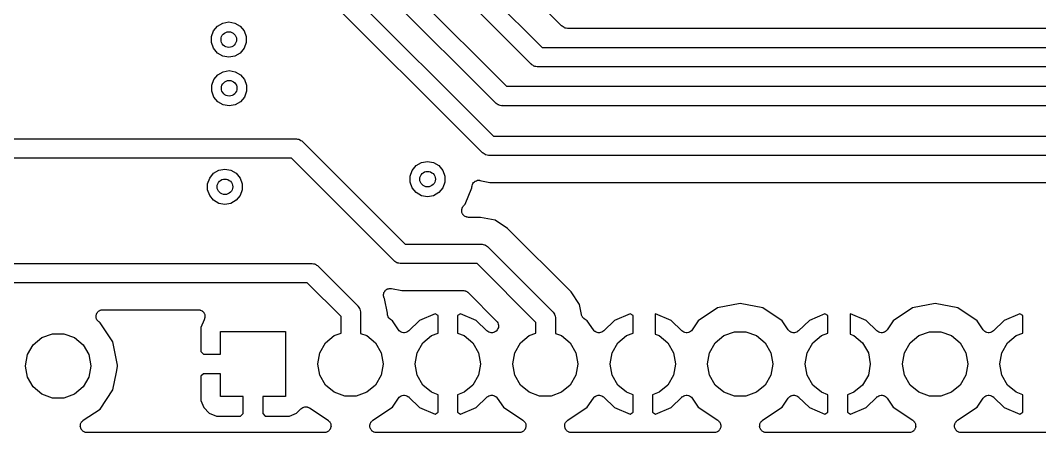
# Model space of a CAD drawing. Extents: x 91.5 to 189.2, y -112.8 to -60.5.
# Drawn here: x 133.14 to 159.7, y -112.83 to -102.08 of the extents above; entities that cross this region are included whole.
import ezdxf

# ---------------------------------------------------------------- set-up
doc = ezdxf.new("R2010")
doc.units = 0
doc.header["$MEASUREMENT"] = 0
doc.layers.add('BLACK', color=7, linetype='CONTINUOUS')

msp = doc.modelspace()

# ---------------------------------------------------------------- linework, layer by layer
at = {"layer": 'Black'}
for p, q in [((142.084, -98.1348), (146.735, -102.786)), ((146.45, -103.22), (141.65, -98.4196)), ((140.764, -98.7548), (145.807, -103.798)), ((147.24, -102.22), (143.7, -98.6796)), ((139.324, -98.9548), (145.265, -104.895)), ((145.522, -104.231), (140.33, -99.0396)), ((144.905, -105.255), (138.89, -99.2396)), ((138.173, -102.351), (138.275, -102.228)), ((138.275, -102.228), (138.413, -102.149)), ((138.413, -102.149), (138.57, -102.121)), ((138.57, -102.121), (138.727, -102.149)), ((138.727, -102.149), (138.865, -102.228)), ((138.865, -102.228), (138.967, -102.351)), ((147.25, -102.226), (147.24, -102.22)), ((147.257, -102.235), (147.25, -102.226)), ((147.285, -102.251), (147.257, -102.235)), ((147.313, -102.27), (147.285, -102.251)), ((147.323, -102.273), (147.313, -102.27)), ((147.333, -102.279), (147.323, -102.273)), ((138.118, -102.5), (138.173, -102.351)), ((138.118, -102.66), (138.118, -102.5)), ((138.967, -102.351), (139.022, -102.5)), ((139.022, -102.5), (139.022, -102.66)), ((147.366, -102.284), (147.333, -102.279)), ((147.398, -102.293), (147.366, -102.284)), ((147.409, -102.292), (147.398, -102.293)), ((147.42, -102.294), (147.409, -102.292)), ((176.485, -102.294), (147.42, -102.294)), ((138.173, -102.809), (138.118, -102.66)), ((139.022, -102.66), (138.967, -102.809)), ((146.735, -102.786), (175.78, -102.786)), ((138.275, -102.932), (138.173, -102.809)), ((138.413, -103.011), (138.275, -102.932)), ((138.57, -103.039), (138.413, -103.011)), ((138.727, -103.011), (138.57, -103.039)), ((138.865, -102.932), (138.727, -103.011)), ((138.967, -102.809), (138.865, -102.932)), ((146.46, -103.226), (146.45, -103.22)), ((146.467, -103.235), (146.46, -103.226)), ((146.495, -103.251), (146.467, -103.235)), ((146.523, -103.27), (146.495, -103.251)), ((146.533, -103.273), (146.523, -103.27)), ((146.543, -103.279), (146.533, -103.273)), ((146.576, -103.284), (146.543, -103.279)), ((146.608, -103.293), (146.576, -103.284)), ((146.619, -103.292), (146.608, -103.293)), ((146.63, -103.294), (146.619, -103.292)), ((175.675, -103.294), (146.63, -103.294)), ((138.183, -103.621), (138.285, -103.498)), ((138.285, -103.498), (138.423, -103.419)), ((138.423, -103.419), (138.58, -103.391)), ((138.58, -103.391), (138.737, -103.419)), ((138.737, -103.419), (138.875, -103.498)), ((138.875, -103.498), (138.977, -103.621)), ((138.128, -103.77), (138.183, -103.621)), ((138.128, -103.93), (138.128, -103.77)), ((138.977, -103.621), (139.032, -103.77)), ((139.032, -103.77), (139.032, -103.93)), ((145.807, -103.798), (174.422, -103.798)), ((138.183, -104.079), (138.128, -103.93)), ((138.285, -104.202), (138.183, -104.079)), ((138.977, -104.079), (138.875, -104.202)), ((139.032, -103.93), (138.977, -104.079)), ((138.423, -104.281), (138.285, -104.202)), ((138.58, -104.309), (138.423, -104.281)), ((138.737, -104.281), (138.58, -104.309)), ((138.875, -104.202), (138.737, -104.281)), ((145.531, -104.238), (145.522, -104.231)), ((145.538, -104.246), (145.531, -104.238)), ((145.567, -104.263), (145.538, -104.246)), ((145.594, -104.282), (145.567, -104.263)), ((145.605, -104.285), (145.594, -104.282)), ((145.615, -104.29), (145.605, -104.285)), ((145.647, -104.296), (145.615, -104.29)), ((145.679, -104.305), (145.647, -104.296)), ((145.691, -104.304), (145.679, -104.305)), ((145.702, -104.306), (145.691, -104.304)), ((174.316, -104.306), (145.702, -104.306)), ((145.265, -104.895), (145.465, -105.096)), ((127.565, -105.166), (140.31, -105.166)), ((140.31, -105.166), (140.321, -105.168)), ((140.321, -105.168), (140.332, -105.167)), ((140.332, -105.167), (140.364, -105.176)), ((140.364, -105.176), (140.397, -105.181)), ((140.397, -105.181), (140.407, -105.187)), ((140.407, -105.187), (140.417, -105.19)), ((140.417, -105.19), (140.445, -105.209)), ((145.465, -105.096), (171.773, -105.096)), ((140.445, -105.209), (140.473, -105.225)), ((140.473, -105.225), (140.48, -105.234)), ((140.48, -105.234), (140.49, -105.24)), ((140.49, -105.24), (143.165, -107.916)), ((145.18, -105.53), (144.905, -105.255)), ((140.205, -105.674), (127.46, -105.674)), ((142.88, -108.35), (140.205, -105.674)), ((145.19, -105.536), (145.18, -105.53)), ((145.197, -105.545), (145.19, -105.536)), ((145.225, -105.561), (145.197, -105.545)), ((145.253, -105.58), (145.225, -105.561)), ((145.263, -105.583), (145.253, -105.58)), ((145.273, -105.589), (145.263, -105.583)), ((145.306, -105.594), (145.273, -105.589)), ((145.338, -105.603), (145.306, -105.594)), ((145.349, -105.602), (145.338, -105.603)), ((145.36, -105.604), (145.349, -105.602)), ((171.773, -105.604), (145.36, -105.604)), ((138.175, -106.068), (138.313, -105.989)), ((138.313, -105.989), (138.47, -105.961)), ((138.47, -105.961), (138.627, -105.989)), ((138.627, -105.989), (138.765, -106.068)), ((143.298, -106.14), (143.353, -105.991)), ((143.353, -105.991), (143.455, -105.868)), ((143.455, -105.868), (143.593, -105.789)), ((143.593, -105.789), (143.75, -105.761)), ((143.75, -105.761), (143.907, -105.789)), ((143.907, -105.789), (144.045, -105.868)), ((144.045, -105.868), (144.147, -105.991)), ((144.147, -105.991), (144.202, -106.14)), ((138.018, -106.34), (138.073, -106.191)), ((138.073, -106.191), (138.175, -106.068)), ((138.765, -106.068), (138.867, -106.191)), ((138.867, -106.191), (138.922, -106.34)), ((143.298, -106.3), (143.298, -106.14)), ((144.202, -106.14), (144.202, -106.3)), ((145.025, -106.261), (145.052, -106.251)), ((145.052, -106.251), (145.054, -106.251)), ((145.054, -106.251), (145.056, -106.251)), ((145.056, -106.251), (145.084, -106.251)), ((145.084, -106.251), (145.113, -106.251)), ((145.113, -106.251), (145.115, -106.252)), ((145.115, -106.252), (145.117, -106.252)), ((145.117, -106.252), (145.377, -106.304)), ((138.018, -106.5), (138.018, -106.34)), ((138.073, -106.649), (138.018, -106.5)), ((138.922, -106.5), (138.867, -106.649)), ((138.922, -106.34), (138.922, -106.5)), ((143.353, -106.449), (143.298, -106.3)), ((143.455, -106.572), (143.353, -106.449)), ((144.147, -106.449), (144.045, -106.572)), ((144.202, -106.3), (144.147, -106.449)), ((144.73, -106.876), (144.907, -106.451)), ((144.907, -106.42), (144.913, -106.392)), ((144.907, -106.422), (144.907, -106.42)), ((144.907, -106.424), (144.907, -106.422)), ((144.907, -106.451), (144.907, -106.424)), ((144.913, -106.392), (144.918, -106.364)), ((144.918, -106.364), (144.919, -106.363)), ((144.919, -106.361), (144.934, -106.336)), ((144.919, -106.363), (144.919, -106.361)), ((144.934, -106.336), (144.948, -106.311)), ((144.948, -106.311), (144.95, -106.31)), ((144.95, -106.31), (144.951, -106.309)), ((144.951, -106.309), (144.973, -106.291)), ((144.973, -106.291), (144.995, -106.272)), ((144.995, -106.272), (144.997, -106.272)), ((144.997, -106.272), (144.998, -106.27)), ((144.998, -106.27), (145.025, -106.261)), ((145.377, -106.304), (171.395, -106.304)), ((138.175, -106.772), (138.073, -106.649)), ((138.313, -106.851), (138.175, -106.772)), ((138.765, -106.772), (138.627, -106.851)), ((138.867, -106.649), (138.765, -106.772)), ((143.593, -106.651), (143.455, -106.572)), ((143.75, -106.679), (143.593, -106.651)), ((143.907, -106.651), (143.75, -106.679)), ((144.045, -106.572), (143.907, -106.651)), ((138.47, -106.879), (138.313, -106.851)), ((138.627, -106.851), (138.47, -106.879)), ((144.64, -107.025), (144.642, -107.018)), ((144.642, -107.048), (144.64, -107.025)), ((144.642, -107.01), (144.649, -106.988)), ((144.642, -107.018), (144.642, -107.01)), ((144.642, -107.071), (144.642, -107.048)), ((144.649, -106.988), (144.655, -106.966)), ((144.655, -106.966), (144.66, -106.96)), ((144.66, -106.96), (144.662, -106.953)), ((144.662, -106.953), (144.677, -106.935)), ((144.677, -106.935), (144.69, -106.916)), ((144.69, -106.916), (144.73, -106.876)), ((144.644, -107.078), (144.642, -107.071)), ((144.645, -107.086), (144.644, -107.078)), ((144.655, -107.107), (144.645, -107.086)), ((144.662, -107.128), (144.655, -107.107)), ((144.667, -107.134), (144.662, -107.128)), ((144.671, -107.141), (144.667, -107.134)), ((144.687, -107.157), (144.671, -107.141)), ((144.702, -107.175), (144.687, -107.157)), ((144.708, -107.179), (144.702, -107.175)), ((144.714, -107.184), (144.708, -107.179)), ((144.734, -107.194), (144.714, -107.184)), ((144.754, -107.205), (144.734, -107.194)), ((144.762, -107.207), (144.754, -107.205)), ((144.769, -107.21), (144.762, -107.207)), ((144.792, -107.212), (144.769, -107.21)), ((144.814, -107.216), (144.792, -107.212)), ((145.133, -107.216), (144.814, -107.216)), ((145.514, -107.292), (145.133, -107.216)), ((145.837, -107.508), (145.514, -107.292)), ((147.492, -109.163), (145.837, -107.508)), ((143.165, -107.916), (145.15, -107.916)), ((145.15, -107.916), (145.161, -107.918)), ((145.161, -107.918), (145.172, -107.917)), ((145.172, -107.917), (145.204, -107.926)), ((145.204, -107.926), (145.237, -107.931)), ((145.237, -107.931), (145.247, -107.937)), ((145.247, -107.937), (145.257, -107.94)), ((145.257, -107.94), (145.285, -107.959)), ((145.285, -107.959), (145.313, -107.975)), ((145.313, -107.975), (145.32, -107.984)), ((145.32, -107.984), (145.33, -107.99)), ((145.33, -107.99), (147.01, -109.67)), ((142.89, -108.356), (142.88, -108.35)), ((142.897, -108.365), (142.89, -108.356)), ((142.925, -108.381), (142.897, -108.365)), ((142.953, -108.4), (142.925, -108.381)), ((118.865, -108.416), (140.72, -108.416)), ((140.72, -108.416), (140.731, -108.418)), ((140.731, -108.418), (140.742, -108.417)), ((140.742, -108.417), (140.774, -108.426)), ((140.774, -108.426), (140.807, -108.431)), ((140.807, -108.431), (140.817, -108.437)), ((140.817, -108.437), (140.827, -108.44)), ((140.827, -108.44), (140.855, -108.459)), ((140.855, -108.459), (140.883, -108.475)), ((140.883, -108.475), (140.89, -108.484)), ((140.89, -108.484), (140.9, -108.49)), ((140.9, -108.49), (141.93, -109.52)), ((142.963, -108.403), (142.953, -108.4)), ((142.973, -108.409), (142.963, -108.403)), ((143.006, -108.414), (142.973, -108.409)), ((143.038, -108.423), (143.006, -108.414)), ((143.049, -108.422), (143.038, -108.423)), ((143.06, -108.424), (143.049, -108.422)), ((145.045, -108.424), (143.06, -108.424)), ((146.576, -109.955), (145.045, -108.424)), ((140.615, -108.924), (118.76, -108.924)), ((141.496, -109.805), (140.615, -108.924)), ((142.609, -109.202), (142.614, -109.18)), ((142.614, -109.18), (142.618, -109.173)), ((142.618, -109.173), (142.62, -109.166)), ((142.62, -109.166), (142.633, -109.147)), ((142.633, -109.147), (142.645, -109.128)), ((142.645, -109.128), (142.651, -109.123)), ((142.651, -109.123), (142.656, -109.116)), ((142.656, -109.116), (142.675, -109.104)), ((142.675, -109.104), (142.693, -109.089)), ((142.693, -109.089), (142.7, -109.087)), ((142.7, -109.087), (142.706, -109.083)), ((142.706, -109.083), (142.729, -109.077)), ((142.729, -109.077), (142.75, -109.07)), ((142.75, -109.07), (142.758, -109.07)), ((142.758, -109.07), (142.766, -109.068)), ((142.766, -109.068), (142.788, -109.071)), ((142.788, -109.071), (142.811, -109.071)), ((142.811, -109.071), (143.077, -109.124)), ((143.077, -109.124), (144.682, -109.124)), ((144.682, -109.124), (144.69, -109.125)), ((144.69, -109.125), (144.697, -109.125)), ((144.697, -109.125), (144.72, -109.131)), ((144.72, -109.131), (144.742, -109.135)), ((144.742, -109.135), (144.749, -109.138)), ((144.749, -109.138), (144.756, -109.14)), ((144.756, -109.14), (144.775, -109.154)), ((144.775, -109.154), (144.795, -109.165)), ((144.795, -109.165), (144.8, -109.171)), ((144.8, -109.171), (144.806, -109.175)), ((144.806, -109.175), (145.551, -109.92)), ((147.708, -109.486), (147.492, -109.163)), ((142.602, -109.239), (142.603, -109.232)), ((142.605, -109.262), (142.602, -109.239)), ((142.603, -109.224), (142.609, -109.202)), ((142.603, -109.232), (142.603, -109.224)), ((142.607, -109.285), (142.605, -109.262)), ((142.61, -109.292), (142.607, -109.285)), ((142.611, -109.3), (142.61, -109.292)), ((142.622, -109.32), (142.611, -109.3)), ((142.627, -109.332), (142.622, -109.32)), ((142.704, -109.717), (142.627, -109.332)), ((135.13, -109.721), (135.133, -109.712)), ((135.133, -109.712), (135.147, -109.696)), ((135.147, -109.696), (135.159, -109.678)), ((135.159, -109.678), (135.166, -109.672)), ((135.166, -109.672), (135.173, -109.665)), ((135.173, -109.665), (135.191, -109.655)), ((135.191, -109.655), (135.208, -109.642)), ((135.208, -109.642), (135.217, -109.639)), ((135.217, -109.639), (135.225, -109.635)), ((135.225, -109.635), (135.246, -109.631)), ((135.246, -109.631), (135.266, -109.625)), ((135.266, -109.625), (135.276, -109.626)), ((135.276, -109.626), (135.285, -109.624)), ((135.285, -109.624), (137.774, -109.624)), ((137.774, -109.624), (137.796, -109.628)), ((137.796, -109.628), (137.819, -109.63)), ((137.819, -109.63), (137.826, -109.633)), ((137.826, -109.633), (137.834, -109.635)), ((137.834, -109.635), (137.854, -109.646)), ((137.854, -109.646), (137.875, -109.656)), ((137.875, -109.656), (137.88, -109.661)), ((137.88, -109.661), (137.887, -109.665)), ((137.887, -109.665), (137.901, -109.683)), ((137.901, -109.683), (137.918, -109.699)), ((137.918, -109.699), (137.921, -109.706)), ((137.921, -109.706), (137.926, -109.712)), ((137.926, -109.712), (137.934, -109.733)), ((141.93, -109.52), (141.936, -109.53)), ((141.936, -109.53), (141.945, -109.537)), ((141.945, -109.537), (141.961, -109.565)), ((141.961, -109.565), (141.98, -109.593)), ((141.98, -109.593), (141.983, -109.603)), ((141.983, -109.603), (141.989, -109.613)), ((141.989, -109.613), (141.994, -109.646)), ((141.994, -109.646), (142.003, -109.678)), ((142.003, -109.678), (142.002, -109.689)), ((142.002, -109.689), (142.004, -109.7)), ((142.004, -109.7), (142.004, -110.242)), ((147.01, -109.67), (147.016, -109.68)), ((147.016, -109.68), (147.025, -109.687)), ((147.025, -109.687), (147.041, -109.715)), ((147.76, -109.748), (147.708, -109.486)), ((151.308, -109.577), (150.806, -109.913)), ((151.9, -109.46), (151.308, -109.577)), ((152.492, -109.577), (151.9, -109.46)), ((152.994, -109.913), (152.492, -109.577)), ((156.388, -109.577), (155.886, -109.913)), ((156.98, -109.46), (156.388, -109.577)), ((157.572, -109.577), (156.98, -109.46)), ((158.074, -109.913), (157.572, -109.577)), ((135.11, -109.788), (135.113, -109.779)), ((135.113, -109.809), (135.11, -109.788)), ((135.113, -109.769), (135.12, -109.749)), ((135.113, -109.779), (135.113, -109.769)), ((135.113, -109.83), (135.113, -109.809)), ((135.116, -109.839), (135.113, -109.83)), ((135.117, -109.849), (135.116, -109.839)), ((135.126, -109.867), (135.117, -109.849)), ((135.12, -109.749), (135.125, -109.729)), ((135.125, -109.729), (135.13, -109.721)), ((135.133, -109.887), (135.126, -109.867)), ((135.14, -109.895), (135.133, -109.887)), ((135.144, -109.903), (135.14, -109.895)), ((135.159, -109.918), (135.144, -109.903)), ((135.173, -109.934), (135.159, -109.918)), ((135.181, -109.939), (135.173, -109.934)), ((135.188, -109.945), (135.181, -109.939)), ((135.214, -109.963), (135.188, -109.945)), ((135.549, -110.464), (135.214, -109.963)), ((137.925, -109.888), (137.842, -110.089)), ((137.926, -109.887), (137.925, -109.888)), ((137.928, -109.881), (137.926, -109.887)), ((137.929, -109.88), (137.928, -109.881)), ((137.933, -109.874), (137.929, -109.88)), ((137.939, -109.852), (137.933, -109.874)), ((137.934, -109.733), (137.943, -109.754)), ((137.947, -109.83), (137.939, -109.852)), ((137.943, -109.754), (137.944, -109.762)), ((137.944, -109.762), (137.947, -109.769)), ((137.947, -109.769), (137.947, -109.792)), ((137.947, -109.792), (137.949, -109.815)), ((137.949, -109.815), (137.947, -109.822)), ((137.947, -109.822), (137.947, -109.83)), ((141.496, -110.235), (141.496, -109.805)), ((142.704, -109.732), (142.704, -109.717)), ((142.708, -109.757), (142.704, -109.732)), ((142.711, -109.781), (142.708, -109.757)), ((142.714, -109.787), (142.711, -109.781)), ((142.715, -109.792), (142.714, -109.787)), ((142.727, -109.814), (142.715, -109.792)), ((142.738, -109.836), (142.727, -109.814)), ((142.742, -109.84), (142.738, -109.836)), ((142.745, -109.845), (142.742, -109.84)), ((142.764, -109.861), (142.745, -109.845)), ((142.782, -109.878), (142.764, -109.861)), ((142.834, -109.913), (142.782, -109.878)), ((142.992, -110.15), (142.834, -109.913)), ((143.542, -109.904), (143.261, -110.178)), ((143.949, -109.735), (143.542, -109.904)), ((144.026, -109.78), (143.949, -109.735)), ((144.026, -110.238), (144.026, -109.78)), ((144.611, -109.735), (144.534, -109.78)), ((144.534, -109.78), (144.534, -110.238)), ((145.018, -109.904), (144.611, -109.735)), ((145.299, -110.178), (145.018, -109.904)), ((145.551, -109.92), (145.568, -109.944)), ((145.568, -109.944), (145.585, -109.967)), ((145.585, -109.967), (145.585, -109.969)), ((145.585, -109.969), (145.586, -109.97)), ((145.586, -109.97), (145.594, -109.998)), ((146.576, -110.235), (146.576, -109.955)), ((147.041, -109.715), (147.06, -109.743)), ((147.06, -109.743), (147.063, -109.753)), ((147.063, -109.753), (147.069, -109.763)), ((147.069, -109.763), (147.074, -109.796)), ((147.074, -109.796), (147.083, -109.828)), ((147.083, -109.828), (147.082, -109.839)), ((147.082, -109.839), (147.084, -109.85)), ((147.084, -109.85), (147.084, -110.242)), ((147.763, -109.756), (147.76, -109.748)), ((147.764, -109.763), (147.763, -109.756)), ((147.774, -109.784), (147.764, -109.763)), ((147.782, -109.805), (147.774, -109.784)), ((147.788, -109.811), (147.782, -109.805)), ((147.791, -109.818), (147.788, -109.811)), ((147.808, -109.834), (147.791, -109.818)), ((147.823, -109.851), (147.808, -109.834)), ((147.829, -109.855), (147.823, -109.851)), ((147.835, -109.86), (147.829, -109.855)), ((147.914, -109.913), (147.835, -109.86)), ((148.072, -110.15), (147.914, -109.913)), ((148.622, -109.904), (148.341, -110.178)), ((149.029, -109.735), (148.622, -109.904)), ((149.106, -109.78), (149.029, -109.735)), ((149.106, -110.238), (149.106, -109.78)), ((149.691, -109.735), (149.684, -109.739)), ((149.684, -109.739), (149.684, -110.264)), ((150.098, -109.904), (149.691, -109.735)), ((150.379, -110.178), (150.098, -109.904)), ((150.806, -109.913), (150.648, -110.15)), ((153.152, -110.15), (152.994, -109.913)), ((153.702, -109.904), (153.421, -110.178)), ((154.109, -109.735), (153.702, -109.904)), ((154.186, -109.78), (154.109, -109.735)), ((154.186, -110.238), (154.186, -109.78)), ((154.771, -109.735), (154.764, -109.739)), ((154.764, -109.739), (154.764, -110.264)), ((155.178, -109.904), (154.771, -109.735)), ((155.459, -110.178), (155.178, -109.904)), ((155.886, -109.913), (155.728, -110.15)), ((158.232, -110.15), (158.074, -109.913)), ((158.782, -109.904), (158.501, -110.178)), ((159.189, -109.735), (158.782, -109.904)), ((159.266, -109.78), (159.189, -109.735)), ((159.266, -110.238), (159.266, -109.78)), ((137.842, -110.089), (137.842, -110.718)), ((138.35, -110.786), (138.35, -110.19)), ((138.35, -110.19), (140.05, -110.19)), ((140.05, -110.19), (140.05, -111.89)), ((141.315, -110.301), (141.496, -110.235)), ((142.004, -110.242), (142.165, -110.301)), ((142.993, -110.151), (142.992, -110.15)), ((142.993, -110.152), (142.993, -110.151)), ((143.014, -110.173), (142.993, -110.152)), ((143.034, -110.194), (143.014, -110.173)), ((143.035, -110.195), (143.034, -110.194)), ((143.036, -110.195), (143.035, -110.195)), ((143.063, -110.208), (143.036, -110.195)), ((143.089, -110.221), (143.063, -110.208)), ((143.09, -110.221), (143.089, -110.221)), ((143.091, -110.222), (143.09, -110.221)), ((143.12, -110.225), (143.091, -110.222)), ((143.15, -110.228), (143.12, -110.225)), ((143.151, -110.228), (143.15, -110.228)), ((143.18, -110.22), (143.151, -110.228)), ((143.151, -110.228), (143.151, -110.228)), ((143.209, -110.213), (143.18, -110.22)), ((143.21, -110.213), (143.209, -110.213)), ((143.211, -110.213), (143.21, -110.213)), ((143.235, -110.196), (143.211, -110.213)), ((143.26, -110.179), (143.235, -110.196)), ((143.261, -110.178), (143.26, -110.179)), ((143.26, -110.179), (143.26, -110.179)), ((143.855, -110.301), (144.026, -110.238)), ((144.534, -110.238), (144.705, -110.301)), ((145.3, -110.179), (145.299, -110.178)), ((145.325, -110.196), (145.3, -110.179)), ((145.3, -110.179), (145.3, -110.179)), ((145.349, -110.213), (145.325, -110.196)), ((145.35, -110.213), (145.349, -110.213)), ((145.351, -110.213), (145.35, -110.213)), ((145.38, -110.22), (145.351, -110.213)), ((145.409, -110.228), (145.38, -110.22)), ((145.41, -110.228), (145.409, -110.228)), ((145.409, -110.228), (145.409, -110.228)), ((145.44, -110.225), (145.41, -110.228)), ((145.469, -110.222), (145.44, -110.225)), ((145.47, -110.221), (145.469, -110.222)), ((145.471, -110.221), (145.47, -110.221)), ((145.497, -110.208), (145.471, -110.221)), ((145.524, -110.195), (145.497, -110.208)), ((145.525, -110.195), (145.524, -110.195)), ((145.526, -110.194), (145.525, -110.195)), ((145.546, -110.173), (145.526, -110.194)), ((145.567, -110.152), (145.546, -110.173)), ((145.568, -110.15), (145.567, -110.151)), ((145.567, -110.151), (145.567, -110.152)), ((145.573, -110.142), (145.568, -110.15)), ((145.585, -110.116), (145.573, -110.142)), ((145.597, -110.09), (145.585, -110.116)), ((145.594, -109.998), (145.602, -110.025)), ((145.598, -110.086), (145.597, -110.088)), ((145.597, -110.088), (145.597, -110.09)), ((145.6, -110.058), (145.598, -110.086)), ((145.602, -110.029), (145.6, -110.058)), ((145.602, -110.025), (145.602, -110.027)), ((145.602, -110.027), (145.602, -110.029)), ((146.395, -110.301), (146.576, -110.235)), ((147.084, -110.242), (147.245, -110.301)), ((148.073, -110.151), (148.072, -110.15)), ((148.073, -110.152), (148.073, -110.151)), ((148.094, -110.173), (148.073, -110.152)), ((148.114, -110.194), (148.094, -110.173)), ((148.115, -110.195), (148.114, -110.194)), ((148.116, -110.195), (148.115, -110.195)), ((148.143, -110.208), (148.116, -110.195)), ((148.169, -110.221), (148.143, -110.208)), ((148.17, -110.221), (148.169, -110.221)), ((148.171, -110.222), (148.17, -110.221)), ((148.2, -110.225), (148.171, -110.222)), ((148.23, -110.228), (148.2, -110.225)), ((148.231, -110.228), (148.23, -110.228)), ((148.26, -110.22), (148.231, -110.228)), ((148.231, -110.228), (148.231, -110.228)), ((148.289, -110.213), (148.26, -110.22)), ((148.29, -110.213), (148.289, -110.213)), ((148.291, -110.213), (148.29, -110.213)), ((148.315, -110.196), (148.291, -110.213)), ((148.34, -110.179), (148.315, -110.196)), ((148.341, -110.178), (148.34, -110.179)), ((148.34, -110.179), (148.34, -110.179)), ((148.935, -110.301), (149.106, -110.238)), ((150.38, -110.179), (150.379, -110.178)), ((150.405, -110.196), (150.38, -110.179)), ((150.38, -110.179), (150.38, -110.179)), ((150.429, -110.213), (150.405, -110.196)), ((150.43, -110.213), (150.429, -110.213)), ((150.431, -110.213), (150.43, -110.213)), ((150.46, -110.22), (150.431, -110.213)), ((150.489, -110.228), (150.46, -110.22)), ((150.49, -110.228), (150.489, -110.228)), ((150.489, -110.228), (150.489, -110.228)), ((150.52, -110.225), (150.49, -110.228)), ((150.549, -110.222), (150.52, -110.225)), ((150.55, -110.221), (150.549, -110.222)), ((150.551, -110.221), (150.55, -110.221)), ((150.577, -110.208), (150.551, -110.221)), ((150.604, -110.195), (150.577, -110.208)), ((150.605, -110.195), (150.604, -110.195)), ((150.606, -110.194), (150.605, -110.195)), ((150.626, -110.173), (150.606, -110.194)), ((150.647, -110.152), (150.626, -110.173)), ((150.648, -110.15), (150.647, -110.151)), ((150.647, -110.151), (150.647, -110.152)), ((151.475, -110.301), (151.752, -110.2)), ((151.752, -110.2), (152.048, -110.2)), ((152.048, -110.2), (152.325, -110.301)), ((153.153, -110.151), (153.152, -110.15)), ((153.153, -110.152), (153.153, -110.151)), ((153.174, -110.173), (153.153, -110.152)), ((153.194, -110.194), (153.174, -110.173)), ((153.195, -110.195), (153.194, -110.194)), ((153.196, -110.195), (153.195, -110.195)), ((153.223, -110.208), (153.196, -110.195)), ((153.249, -110.221), (153.223, -110.208)), ((153.25, -110.221), (153.249, -110.221)), ((153.251, -110.222), (153.25, -110.221)), ((153.28, -110.225), (153.251, -110.222)), ((153.31, -110.228), (153.28, -110.225)), ((153.311, -110.228), (153.31, -110.228)), ((153.34, -110.22), (153.311, -110.228)), ((153.311, -110.228), (153.311, -110.228)), ((153.369, -110.213), (153.34, -110.22)), ((153.37, -110.213), (153.369, -110.213)), ((153.371, -110.213), (153.37, -110.213)), ((153.395, -110.196), (153.371, -110.213)), ((153.42, -110.179), (153.395, -110.196)), ((153.421, -110.178), (153.42, -110.179)), ((153.42, -110.179), (153.42, -110.179)), ((154.015, -110.301), (154.186, -110.238)), ((155.46, -110.179), (155.459, -110.178)), ((155.485, -110.196), (155.46, -110.179)), ((155.46, -110.179), (155.46, -110.179)), ((155.509, -110.213), (155.485, -110.196)), ((155.51, -110.213), (155.509, -110.213)), ((155.511, -110.213), (155.51, -110.213)), ((155.54, -110.22), (155.511, -110.213)), ((155.569, -110.228), (155.54, -110.22)), ((155.57, -110.228), (155.569, -110.228)), ((155.569, -110.228), (155.569, -110.228)), ((155.6, -110.225), (155.57, -110.228)), ((155.629, -110.222), (155.6, -110.225)), ((155.63, -110.221), (155.629, -110.222)), ((155.631, -110.221), (155.63, -110.221)), ((155.657, -110.208), (155.631, -110.221)), ((155.684, -110.195), (155.657, -110.208)), ((155.685, -110.195), (155.684, -110.195)), ((155.686, -110.194), (155.685, -110.195)), ((155.706, -110.173), (155.686, -110.194)), ((155.727, -110.152), (155.706, -110.173)), ((155.728, -110.15), (155.727, -110.151)), ((155.727, -110.151), (155.727, -110.152)), ((156.555, -110.301), (156.832, -110.2)), ((156.832, -110.2), (157.128, -110.2)), ((157.128, -110.2), (157.405, -110.301)), ((158.233, -110.151), (158.232, -110.15)), ((158.233, -110.152), (158.233, -110.151)), ((158.254, -110.173), (158.233, -110.152)), ((158.274, -110.194), (158.254, -110.173)), ((158.275, -110.195), (158.274, -110.194)), ((158.276, -110.195), (158.275, -110.195)), ((158.303, -110.208), (158.276, -110.195)), ((158.329, -110.221), (158.303, -110.208)), ((158.33, -110.221), (158.329, -110.221)), ((158.331, -110.222), (158.33, -110.221)), ((158.36, -110.225), (158.331, -110.222)), ((158.39, -110.228), (158.36, -110.225)), ((158.391, -110.228), (158.39, -110.228)), ((158.42, -110.22), (158.391, -110.228)), ((158.391, -110.228), (158.391, -110.228)), ((158.449, -110.213), (158.42, -110.22)), ((158.45, -110.213), (158.449, -110.213)), ((158.451, -110.213), (158.45, -110.213)), ((158.475, -110.196), (158.451, -110.213)), ((158.5, -110.179), (158.475, -110.196)), ((158.501, -110.178), (158.5, -110.179)), ((158.5, -110.179), (158.5, -110.179)), ((159.095, -110.301), (159.266, -110.238)), ((133.469, -110.54), (133.695, -110.351)), ((133.695, -110.351), (133.972, -110.25)), ((133.972, -110.25), (134.268, -110.25)), ((134.268, -110.25), (134.545, -110.351)), ((134.545, -110.351), (134.771, -110.54)), ((135.67, -111.073), (135.549, -110.464)), ((140.941, -110.746), (141.089, -110.49)), ((141.089, -110.49), (141.315, -110.301)), ((142.165, -110.301), (142.391, -110.49)), ((142.391, -110.49), (142.539, -110.746)), ((143.481, -110.746), (143.629, -110.49)), ((143.629, -110.49), (143.855, -110.301)), ((144.705, -110.301), (144.931, -110.49)), ((144.931, -110.49), (145.079, -110.746)), ((146.021, -110.746), (146.169, -110.49)), ((146.169, -110.49), (146.395, -110.301)), ((147.245, -110.301), (147.471, -110.49)), ((147.471, -110.49), (147.619, -110.746)), ((148.561, -110.746), (148.709, -110.49)), ((148.709, -110.49), (148.935, -110.301)), ((149.684, -110.264), (149.785, -110.301)), ((149.785, -110.301), (150.011, -110.49)), ((150.011, -110.49), (150.159, -110.746)), ((151.101, -110.746), (151.249, -110.49)), ((151.249, -110.49), (151.475, -110.301)), ((152.325, -110.301), (152.551, -110.49)), ((152.551, -110.49), (152.699, -110.746)), ((153.641, -110.746), (153.789, -110.49)), ((153.789, -110.49), (154.015, -110.301)), ((154.764, -110.264), (154.865, -110.301)), ((154.865, -110.301), (155.091, -110.49)), ((155.091, -110.49), (155.239, -110.746)), ((156.181, -110.746), (156.329, -110.49)), ((156.329, -110.49), (156.555, -110.301)), ((157.405, -110.301), (157.631, -110.49)), ((157.631, -110.49), (157.779, -110.746)), ((158.721, -110.746), (158.869, -110.49)), ((158.869, -110.49), (159.095, -110.301)), ((133.321, -110.796), (133.469, -110.54)), ((134.771, -110.54), (134.919, -110.796)), ((137.842, -110.718), (137.91, -110.786)), ((140.89, -111.037), (140.941, -110.746)), ((142.539, -110.746), (142.59, -111.037)), ((143.43, -111.037), (143.481, -110.746)), ((145.079, -110.746), (145.13, -111.037)), ((145.97, -111.037), (146.021, -110.746)), ((147.619, -110.746), (147.67, -111.037)), ((148.51, -111.037), (148.561, -110.746)), ((150.159, -110.746), (150.21, -111.037)), ((151.05, -111.037), (151.101, -110.746)), ((152.699, -110.746), (152.75, -111.037)), ((153.59, -111.037), (153.641, -110.746)), ((155.239, -110.746), (155.29, -111.037)), ((156.13, -111.037), (156.181, -110.746)), ((157.779, -110.746), (157.83, -111.037)), ((158.67, -111.037), (158.721, -110.746)), ((133.27, -111.087), (133.321, -110.796)), ((134.919, -110.796), (134.97, -111.087)), ((137.91, -110.786), (138.35, -110.786)), ((140.89, -111.043), (140.89, -111.037)), ((142.59, -111.037), (142.59, -111.043)), ((143.43, -111.043), (143.43, -111.037)), ((145.13, -111.037), (145.13, -111.043)), ((145.97, -111.043), (145.97, -111.037)), ((147.67, -111.037), (147.67, -111.043)), ((148.51, -111.043), (148.51, -111.037)), ((150.21, -111.037), (150.21, -111.043)), ((151.05, -111.043), (151.05, -111.037)), ((152.75, -111.037), (152.75, -111.043)), ((153.59, -111.043), (153.59, -111.037)), ((155.29, -111.037), (155.29, -111.043)), ((156.13, -111.043), (156.13, -111.037)), ((157.83, -111.037), (157.83, -111.043)), ((158.67, -111.043), (158.67, -111.037)), ((133.27, -111.093), (133.27, -111.087)), ((133.321, -111.384), (133.27, -111.093)), ((134.97, -111.093), (134.919, -111.384)), ((134.97, -111.087), (134.97, -111.093)), ((135.549, -111.716), (135.64, -111.255)), ((135.64, -111.255), (135.67, -111.107)), ((135.64, -111.255), (135.64, -111.255)), ((135.67, -111.107), (135.67, -111.073)), ((137.91, -111.294), (137.842, -111.362)), ((138.35, -111.294), (137.91, -111.294)), ((138.35, -111.89), (138.35, -111.294)), ((140.941, -111.334), (140.89, -111.043)), ((142.59, -111.043), (142.539, -111.334)), ((143.481, -111.334), (143.43, -111.043)), ((145.13, -111.043), (145.079, -111.334)), ((146.021, -111.334), (145.97, -111.043)), ((147.67, -111.043), (147.619, -111.334)), ((148.561, -111.334), (148.51, -111.043)), ((150.21, -111.043), (150.159, -111.334)), ((151.101, -111.334), (151.05, -111.043)), ((152.75, -111.043), (152.699, -111.334)), ((153.641, -111.334), (153.59, -111.043)), ((155.29, -111.043), (155.239, -111.334)), ((156.181, -111.334), (156.13, -111.043)), ((157.83, -111.043), (157.779, -111.334)), ((158.721, -111.334), (158.67, -111.043)), ((133.469, -111.64), (133.321, -111.384)), ((134.919, -111.384), (134.771, -111.64)), ((137.842, -111.362), (137.842, -111.991)), ((141.089, -111.59), (140.941, -111.334)), ((142.539, -111.334), (142.391, -111.59)), ((143.629, -111.59), (143.481, -111.334)), ((145.079, -111.334), (144.931, -111.59)), ((146.169, -111.59), (146.021, -111.334)), ((147.619, -111.334), (147.471, -111.59)), ((148.709, -111.59), (148.561, -111.334)), ((150.159, -111.334), (150.011, -111.59)), ((151.249, -111.59), (151.101, -111.334)), ((152.699, -111.334), (152.551, -111.59)), ((153.789, -111.59), (153.641, -111.334)), ((155.239, -111.334), (155.091, -111.59)), ((156.329, -111.59), (156.181, -111.334)), ((157.779, -111.334), (157.631, -111.59)), ((158.869, -111.59), (158.721, -111.334)), ((133.695, -111.829), (133.469, -111.64)), ((133.972, -111.93), (133.695, -111.829)), ((134.545, -111.829), (134.268, -111.93)), ((134.771, -111.64), (134.545, -111.829)), ((135.214, -112.217), (135.549, -111.716)), ((141.315, -111.779), (141.089, -111.59)), ((141.592, -111.88), (141.315, -111.779)), ((142.165, -111.779), (141.888, -111.88)), ((142.391, -111.59), (142.165, -111.779)), ((143.855, -111.779), (143.629, -111.59)), ((144.026, -111.842), (143.855, -111.779)), ((144.705, -111.779), (144.534, -111.842)), ((144.931, -111.59), (144.705, -111.779)), ((146.395, -111.779), (146.169, -111.59)), ((146.672, -111.88), (146.395, -111.779)), ((147.245, -111.779), (146.968, -111.88)), ((147.471, -111.59), (147.245, -111.779)), ((148.935, -111.779), (148.709, -111.59)), ((149.106, -111.842), (148.935, -111.779)), ((149.785, -111.779), (149.614, -111.842)), ((150.011, -111.59), (149.785, -111.779)), ((151.475, -111.779), (151.249, -111.59)), ((151.752, -111.88), (151.475, -111.779)), ((152.325, -111.779), (152.048, -111.88)), ((152.551, -111.59), (152.325, -111.779)), ((154.015, -111.779), (153.789, -111.59)), ((154.186, -111.842), (154.015, -111.779)), ((154.865, -111.779), (154.694, -111.842)), ((155.091, -111.59), (154.865, -111.779)), ((156.555, -111.779), (156.329, -111.59)), ((156.832, -111.88), (156.555, -111.779)), ((157.405, -111.779), (157.128, -111.88)), ((157.631, -111.59), (157.405, -111.779)), ((159.095, -111.779), (158.869, -111.59)), ((159.266, -111.842), (159.095, -111.779)), ((134.268, -111.93), (133.972, -111.93)), ((137.842, -111.991), (137.919, -112.178)), ((138.946, -111.89), (138.35, -111.89)), ((138.946, -112.33), (138.946, -111.89)), ((140.05, -111.89), (139.454, -111.89)), ((139.454, -111.89), (139.454, -112.33)), ((141.888, -111.88), (141.592, -111.88)), ((142.834, -112.167), (142.992, -111.93)), ((142.992, -111.93), (142.993, -111.929)), ((142.993, -111.928), (143.014, -111.907)), ((142.993, -111.929), (142.993, -111.928)), ((143.014, -111.907), (143.034, -111.886)), ((143.034, -111.886), (143.035, -111.885)), ((143.035, -111.885), (143.036, -111.885)), ((143.036, -111.885), (143.063, -111.872)), ((143.063, -111.872), (143.089, -111.859)), ((143.089, -111.859), (143.09, -111.859)), ((143.09, -111.859), (143.091, -111.858)), ((143.091, -111.858), (143.12, -111.855)), ((143.12, -111.855), (143.15, -111.852)), ((143.15, -111.852), (143.151, -111.852)), ((143.151, -111.852), (143.151, -111.852)), ((143.151, -111.852), (143.18, -111.86)), ((143.18, -111.86), (143.209, -111.867)), ((143.209, -111.867), (143.21, -111.867)), ((143.21, -111.867), (143.211, -111.867)), ((143.211, -111.867), (143.235, -111.884)), ((143.235, -111.884), (143.26, -111.901)), ((143.26, -111.901), (143.26, -111.901)), ((143.26, -111.901), (143.261, -111.902)), ((143.261, -111.902), (143.542, -112.176)), ((144.026, -112.3), (144.026, -111.842)), ((144.534, -111.842), (144.534, -112.3)), ((145.018, -112.176), (145.299, -111.902)), ((145.299, -111.902), (145.3, -111.901)), ((145.3, -111.901), (145.325, -111.884)), ((145.3, -111.901), (145.3, -111.901)), ((145.325, -111.884), (145.349, -111.867)), ((145.349, -111.867), (145.35, -111.867)), ((145.35, -111.867), (145.351, -111.867)), ((145.351, -111.867), (145.38, -111.86)), ((145.38, -111.86), (145.409, -111.852)), ((145.409, -111.852), (145.409, -111.852)), ((145.409, -111.852), (145.41, -111.852)), ((145.41, -111.852), (145.44, -111.855)), ((145.44, -111.855), (145.469, -111.858)), ((145.469, -111.858), (145.47, -111.859)), ((145.47, -111.859), (145.471, -111.859)), ((145.471, -111.859), (145.497, -111.872)), ((145.497, -111.872), (145.524, -111.885)), ((145.524, -111.885), (145.525, -111.885)), ((145.525, -111.885), (145.526, -111.886)), ((145.526, -111.886), (145.546, -111.907)), ((145.546, -111.907), (145.567, -111.928)), ((145.567, -111.928), (145.567, -111.929)), ((145.567, -111.929), (145.568, -111.93)), ((145.568, -111.93), (145.726, -112.167)), ((146.968, -111.88), (146.672, -111.88)), ((147.914, -112.167), (148.072, -111.93)), ((148.072, -111.93), (148.073, -111.929)), ((148.073, -111.928), (148.094, -111.907)), ((148.073, -111.929), (148.073, -111.928)), ((148.094, -111.907), (148.114, -111.886)), ((148.114, -111.886), (148.115, -111.885)), ((148.115, -111.885), (148.116, -111.885)), ((148.116, -111.885), (148.143, -111.872)), ((148.143, -111.872), (148.169, -111.859)), ((148.169, -111.859), (148.17, -111.859)), ((148.17, -111.859), (148.171, -111.858)), ((148.171, -111.858), (148.2, -111.855)), ((148.2, -111.855), (148.23, -111.852)), ((148.23, -111.852), (148.231, -111.852)), ((148.231, -111.852), (148.231, -111.852)), ((148.231, -111.852), (148.26, -111.86)), ((148.26, -111.86), (148.289, -111.867)), ((148.289, -111.867), (148.29, -111.867)), ((148.29, -111.867), (148.291, -111.867)), ((148.291, -111.867), (148.315, -111.884)), ((148.315, -111.884), (148.34, -111.901)), ((148.34, -111.901), (148.34, -111.901)), ((148.34, -111.901), (148.341, -111.902)), ((148.341, -111.902), (148.622, -112.176)), ((149.106, -112.3), (149.106, -111.842)), ((149.614, -111.842), (149.614, -112.3)), ((150.098, -112.176), (150.379, -111.902)), ((150.379, -111.902), (150.38, -111.901)), ((150.38, -111.901), (150.405, -111.884)), ((150.38, -111.901), (150.38, -111.901)), ((150.405, -111.884), (150.429, -111.867)), ((150.429, -111.867), (150.43, -111.867)), ((150.43, -111.867), (150.431, -111.867)), ((150.431, -111.867), (150.46, -111.86)), ((150.46, -111.86), (150.489, -111.852)), ((150.489, -111.852), (150.489, -111.852)), ((150.489, -111.852), (150.49, -111.852)), ((150.49, -111.852), (150.52, -111.855)), ((150.52, -111.855), (150.549, -111.858)), ((150.549, -111.858), (150.55, -111.859)), ((150.55, -111.859), (150.551, -111.859)), ((150.551, -111.859), (150.577, -111.872)), ((150.577, -111.872), (150.604, -111.885)), ((150.604, -111.885), (150.605, -111.885)), ((150.605, -111.885), (150.606, -111.886)), ((150.606, -111.886), (150.626, -111.907)), ((150.626, -111.907), (150.647, -111.928)), ((150.647, -111.928), (150.647, -111.929)), ((150.647, -111.929), (150.648, -111.93)), ((150.648, -111.93), (150.806, -112.167)), ((152.048, -111.88), (151.752, -111.88)), ((152.994, -112.167), (153.152, -111.93)), ((153.152, -111.93), (153.153, -111.929)), ((153.153, -111.928), (153.174, -111.907)), ((153.153, -111.929), (153.153, -111.928)), ((153.174, -111.907), (153.194, -111.886)), ((153.194, -111.886), (153.195, -111.885)), ((153.195, -111.885), (153.196, -111.885)), ((153.196, -111.885), (153.223, -111.872)), ((153.223, -111.872), (153.249, -111.859)), ((153.249, -111.859), (153.25, -111.859)), ((153.25, -111.859), (153.251, -111.858)), ((153.251, -111.858), (153.28, -111.855)), ((153.28, -111.855), (153.31, -111.852)), ((153.31, -111.852), (153.311, -111.852)), ((153.311, -111.852), (153.311, -111.852)), ((153.311, -111.852), (153.34, -111.86)), ((153.34, -111.86), (153.369, -111.867)), ((153.369, -111.867), (153.37, -111.867)), ((153.37, -111.867), (153.371, -111.867)), ((153.371, -111.867), (153.395, -111.884)), ((153.395, -111.884), (153.42, -111.901)), ((153.42, -111.901), (153.42, -111.901)), ((153.42, -111.901), (153.421, -111.902)), ((153.421, -111.902), (153.702, -112.176)), ((154.186, -112.3), (154.186, -111.842)), ((154.694, -111.842), (154.694, -112.3)), ((155.178, -112.176), (155.459, -111.902)), ((155.459, -111.902), (155.46, -111.901)), ((155.46, -111.901), (155.485, -111.884)), ((155.46, -111.901), (155.46, -111.901)), ((155.485, -111.884), (155.509, -111.867)), ((155.509, -111.867), (155.51, -111.867)), ((155.51, -111.867), (155.511, -111.867)), ((155.511, -111.867), (155.54, -111.86)), ((155.54, -111.86), (155.569, -111.852)), ((155.569, -111.852), (155.569, -111.852)), ((155.569, -111.852), (155.57, -111.852)), ((155.57, -111.852), (155.6, -111.855)), ((155.6, -111.855), (155.629, -111.858)), ((155.629, -111.858), (155.63, -111.859)), ((155.63, -111.859), (155.631, -111.859)), ((155.631, -111.859), (155.657, -111.872)), ((155.657, -111.872), (155.684, -111.885)), ((155.684, -111.885), (155.685, -111.885)), ((155.685, -111.885), (155.686, -111.886)), ((155.686, -111.886), (155.706, -111.907)), ((155.706, -111.907), (155.727, -111.928)), ((155.727, -111.928), (155.727, -111.929)), ((155.727, -111.929), (155.728, -111.93)), ((155.728, -111.93), (155.886, -112.167)), ((157.128, -111.88), (156.832, -111.88)), ((158.074, -112.167), (158.232, -111.93)), ((158.232, -111.93), (158.233, -111.929)), ((158.233, -111.928), (158.254, -111.907)), ((158.233, -111.929), (158.233, -111.928)), ((158.254, -111.907), (158.274, -111.886)), ((158.274, -111.886), (158.275, -111.885)), ((158.275, -111.885), (158.276, -111.885)), ((158.276, -111.885), (158.303, -111.872)), ((158.303, -111.872), (158.329, -111.859)), ((158.329, -111.859), (158.33, -111.859)), ((158.33, -111.859), (158.331, -111.858)), ((158.331, -111.858), (158.36, -111.855)), ((158.36, -111.855), (158.39, -111.852)), ((158.39, -111.852), (158.391, -111.852)), ((158.391, -111.852), (158.391, -111.852)), ((158.391, -111.852), (158.42, -111.86)), ((158.42, -111.86), (158.449, -111.867)), ((158.449, -111.867), (158.45, -111.867)), ((158.45, -111.867), (158.451, -111.867)), ((158.451, -111.867), (158.475, -111.884)), ((158.475, -111.884), (158.5, -111.901)), ((158.5, -111.901), (158.5, -111.901)), ((158.5, -111.901), (158.501, -111.902)), ((158.501, -111.902), (158.782, -112.176)), ((159.266, -112.3), (159.266, -111.842)), ((134.778, -112.509), (135.214, -112.217)), ((137.919, -112.178), (138.062, -112.321)), ((138.062, -112.321), (138.249, -112.398)), ((138.878, -112.398), (138.946, -112.33)), ((139.454, -112.33), (139.522, -112.398)), ((140.151, -112.398), (140.338, -112.321)), ((140.338, -112.321), (140.451, -112.207)), ((140.451, -112.207), (140.475, -112.191)), ((140.475, -112.191), (140.498, -112.174)), ((140.498, -112.174), (140.5, -112.173)), ((140.5, -112.173), (140.501, -112.172)), ((140.501, -112.172), (140.529, -112.165)), ((140.529, -112.165), (140.556, -112.157)), ((140.556, -112.157), (140.558, -112.157)), ((140.558, -112.157), (140.56, -112.156)), ((140.56, -112.156), (140.589, -112.159)), ((140.589, -112.159), (140.617, -112.161)), ((140.617, -112.161), (140.619, -112.161)), ((140.619, -112.161), (140.621, -112.162)), ((140.621, -112.162), (140.647, -112.174)), ((140.647, -112.174), (140.673, -112.185)), ((140.673, -112.185), (141.157, -112.509)), ((142.323, -112.509), (142.834, -112.167)), ((143.542, -112.176), (143.949, -112.345)), ((143.949, -112.345), (144.026, -112.3)), ((144.534, -112.3), (144.611, -112.345)), ((144.611, -112.345), (145.018, -112.176)), ((145.726, -112.167), (146.237, -112.509)), ((147.403, -112.509), (147.914, -112.167)), ((148.622, -112.176), (149.029, -112.345)), ((149.029, -112.345), (149.106, -112.3)), ((149.614, -112.3), (149.691, -112.345)), ((149.691, -112.345), (150.098, -112.176)), ((150.806, -112.167), (151.317, -112.509)), ((152.483, -112.509), (152.994, -112.167)), ((153.702, -112.176), (154.109, -112.345)), ((154.109, -112.345), (154.186, -112.3)), ((154.694, -112.3), (154.771, -112.345)), ((154.771, -112.345), (155.178, -112.176)), ((155.886, -112.167), (156.397, -112.509)), ((157.563, -112.509), (158.074, -112.167)), ((158.782, -112.176), (159.189, -112.345)), ((159.189, -112.345), (159.266, -112.3)), ((134.702, -112.624), (134.706, -112.615)), ((134.702, -112.645), (134.702, -112.624)), ((134.706, -112.615), (134.707, -112.605)), ((134.707, -112.605), (134.716, -112.587)), ((134.716, -112.587), (134.723, -112.567)), ((134.723, -112.567), (134.729, -112.559)), ((134.729, -112.559), (134.734, -112.551)), ((134.734, -112.551), (134.749, -112.536)), ((134.749, -112.536), (134.762, -112.52)), ((134.762, -112.52), (134.771, -112.515)), ((134.771, -112.515), (134.778, -112.509)), ((138.249, -112.398), (138.878, -112.398)), ((139.522, -112.398), (140.151, -112.398)), ((141.157, -112.509), (141.164, -112.515)), ((141.164, -112.515), (141.172, -112.52)), ((141.172, -112.52), (141.186, -112.536)), ((141.186, -112.536), (141.201, -112.551)), ((141.201, -112.551), (141.205, -112.559)), ((141.205, -112.559), (141.212, -112.567)), ((141.212, -112.567), (141.219, -112.587)), ((141.219, -112.587), (141.228, -112.605)), ((141.228, -112.605), (141.229, -112.615)), ((141.229, -112.615), (141.232, -112.624)), ((141.232, -112.624), (141.232, -112.645)), ((142.248, -112.624), (142.251, -112.615)), ((142.248, -112.645), (142.248, -112.624)), ((142.251, -112.615), (142.252, -112.605)), ((142.252, -112.605), (142.261, -112.587)), ((142.261, -112.587), (142.268, -112.567)), ((142.268, -112.567), (142.275, -112.559)), ((142.275, -112.559), (142.279, -112.551)), ((142.279, -112.551), (142.294, -112.536)), ((142.294, -112.536), (142.308, -112.52)), ((142.308, -112.52), (142.316, -112.515)), ((142.316, -112.515), (142.323, -112.509)), ((146.237, -112.509), (146.244, -112.515)), ((146.244, -112.515), (146.252, -112.52)), ((146.252, -112.52), (146.266, -112.536)), ((146.266, -112.536), (146.281, -112.551)), ((146.281, -112.551), (146.285, -112.559)), ((146.285, -112.559), (146.292, -112.567)), ((146.292, -112.567), (146.299, -112.587)), ((146.299, -112.587), (146.308, -112.605)), ((146.308, -112.605), (146.309, -112.615)), ((146.309, -112.615), (146.312, -112.624)), ((146.312, -112.624), (146.312, -112.645)), ((147.328, -112.624), (147.331, -112.615)), ((147.328, -112.645), (147.328, -112.624)), ((147.331, -112.615), (147.332, -112.605)), ((147.332, -112.605), (147.341, -112.587)), ((147.341, -112.587), (147.348, -112.567)), ((147.348, -112.567), (147.355, -112.559)), ((147.355, -112.559), (147.359, -112.551)), ((147.359, -112.551), (147.374, -112.536)), ((147.374, -112.536), (147.388, -112.52)), ((147.388, -112.52), (147.396, -112.515)), ((147.396, -112.515), (147.403, -112.509)), ((151.317, -112.509), (151.324, -112.515)), ((151.324, -112.515), (151.332, -112.52)), ((151.332, -112.52), (151.346, -112.536)), ((151.346, -112.536), (151.361, -112.551)), ((151.361, -112.551), (151.365, -112.559)), ((151.365, -112.559), (151.372, -112.567)), ((151.372, -112.567), (151.379, -112.587)), ((151.379, -112.587), (151.388, -112.605)), ((151.388, -112.605), (151.389, -112.615)), ((151.389, -112.615), (151.392, -112.624)), ((151.392, -112.624), (151.392, -112.645)), ((152.408, -112.624), (152.411, -112.615)), ((152.408, -112.645), (152.408, -112.624)), ((152.411, -112.615), (152.412, -112.605)), ((152.412, -112.605), (152.421, -112.587)), ((152.421, -112.587), (152.428, -112.567)), ((152.428, -112.567), (152.435, -112.559)), ((152.435, -112.559), (152.439, -112.551)), ((152.439, -112.551), (152.454, -112.536)), ((152.454, -112.536), (152.468, -112.52)), ((152.468, -112.52), (152.476, -112.515)), ((152.476, -112.515), (152.483, -112.509)), ((156.397, -112.509), (156.404, -112.515)), ((156.404, -112.515), (156.412, -112.52)), ((156.412, -112.52), (156.426, -112.536)), ((156.426, -112.536), (156.441, -112.551)), ((156.441, -112.551), (156.445, -112.559)), ((156.445, -112.559), (156.452, -112.567)), ((156.452, -112.567), (156.459, -112.587)), ((156.459, -112.587), (156.468, -112.605)), ((156.468, -112.605), (156.469, -112.615)), ((156.469, -112.615), (156.472, -112.624)), ((156.472, -112.624), (156.472, -112.645)), ((157.488, -112.624), (157.491, -112.615)), ((157.488, -112.645), (157.488, -112.624)), ((157.491, -112.615), (157.492, -112.605)), ((157.492, -112.605), (157.501, -112.587)), ((157.501, -112.587), (157.508, -112.567)), ((157.508, -112.567), (157.515, -112.559)), ((157.515, -112.559), (157.519, -112.551)), ((157.519, -112.551), (157.534, -112.536)), ((157.534, -112.536), (157.548, -112.52)), ((157.548, -112.52), (157.556, -112.515)), ((157.556, -112.515), (157.563, -112.509)), ((134.7, -112.666), (134.702, -112.645)), ((134.702, -112.675), (134.7, -112.666)), ((134.702, -112.685), (134.702, -112.675)), ((134.71, -112.705), (134.702, -112.685)), ((134.715, -112.725), (134.71, -112.705)), ((134.72, -112.733), (134.715, -112.725)), ((134.723, -112.742), (134.72, -112.733)), ((134.737, -112.758), (134.723, -112.742)), ((134.749, -112.776), (134.737, -112.758)), ((134.756, -112.782), (134.749, -112.776)), ((134.762, -112.789), (134.756, -112.782)), ((134.781, -112.799), (134.762, -112.789)), ((134.798, -112.812), (134.781, -112.799)), ((134.807, -112.815), (134.798, -112.812)), ((134.815, -112.819), (134.807, -112.815)), ((134.836, -112.823), (134.815, -112.819)), ((134.856, -112.829), (134.836, -112.823)), ((134.866, -112.828), (134.856, -112.829)), ((134.875, -112.83), (134.866, -112.828)), ((141.06, -112.83), (134.875, -112.83)), ((141.069, -112.828), (141.06, -112.83)), ((141.079, -112.829), (141.069, -112.828)), ((141.099, -112.823), (141.079, -112.829)), ((141.12, -112.819), (141.099, -112.823)), ((141.128, -112.815), (141.12, -112.819)), ((141.137, -112.812), (141.128, -112.815)), ((141.154, -112.799), (141.137, -112.812)), ((141.172, -112.789), (141.154, -112.799)), ((141.179, -112.782), (141.172, -112.789)), ((141.186, -112.776), (141.179, -112.782)), ((141.198, -112.758), (141.186, -112.776)), ((141.212, -112.742), (141.198, -112.758)), ((141.215, -112.733), (141.212, -112.742)), ((141.22, -112.725), (141.215, -112.733)), ((141.225, -112.705), (141.22, -112.725)), ((141.232, -112.685), (141.225, -112.705)), ((141.232, -112.645), (141.235, -112.666)), ((141.235, -112.666), (141.232, -112.675)), ((141.232, -112.675), (141.232, -112.685)), ((142.245, -112.666), (142.248, -112.645)), ((142.248, -112.675), (142.245, -112.666)), ((142.248, -112.685), (142.248, -112.675)), ((142.255, -112.705), (142.248, -112.685)), ((142.26, -112.725), (142.255, -112.705)), ((142.265, -112.733), (142.26, -112.725)), ((142.268, -112.742), (142.265, -112.733)), ((142.282, -112.758), (142.268, -112.742)), ((142.294, -112.776), (142.282, -112.758)), ((142.301, -112.782), (142.294, -112.776)), ((142.308, -112.789), (142.301, -112.782)), ((142.326, -112.799), (142.308, -112.789)), ((142.343, -112.812), (142.326, -112.799)), ((142.352, -112.815), (142.343, -112.812)), ((142.36, -112.819), (142.352, -112.815)), ((142.381, -112.823), (142.36, -112.819)), ((142.401, -112.829), (142.381, -112.823)), ((142.411, -112.828), (142.401, -112.829)), ((142.42, -112.83), (142.411, -112.828)), ((146.14, -112.83), (142.42, -112.83)), ((146.149, -112.828), (146.14, -112.83)), ((146.159, -112.829), (146.149, -112.828)), ((146.179, -112.823), (146.159, -112.829)), ((146.2, -112.819), (146.179, -112.823)), ((146.208, -112.815), (146.2, -112.819)), ((146.217, -112.812), (146.208, -112.815)), ((146.234, -112.799), (146.217, -112.812)), ((146.252, -112.789), (146.234, -112.799)), ((146.259, -112.782), (146.252, -112.789)), ((146.266, -112.776), (146.259, -112.782)), ((146.278, -112.758), (146.266, -112.776)), ((146.292, -112.742), (146.278, -112.758)), ((146.295, -112.733), (146.292, -112.742)), ((146.3, -112.725), (146.295, -112.733)), ((146.305, -112.705), (146.3, -112.725)), ((146.312, -112.685), (146.305, -112.705)), ((146.312, -112.645), (146.315, -112.666)), ((146.315, -112.666), (146.312, -112.675)), ((146.312, -112.675), (146.312, -112.685)), ((147.325, -112.666), (147.328, -112.645)), ((147.328, -112.675), (147.325, -112.666)), ((147.328, -112.685), (147.328, -112.675)), ((147.335, -112.705), (147.328, -112.685)), ((147.34, -112.725), (147.335, -112.705)), ((147.345, -112.733), (147.34, -112.725)), ((147.348, -112.742), (147.345, -112.733)), ((147.362, -112.758), (147.348, -112.742)), ((147.374, -112.776), (147.362, -112.758)), ((147.381, -112.782), (147.374, -112.776)), ((147.388, -112.789), (147.381, -112.782)), ((147.406, -112.799), (147.388, -112.789)), ((147.423, -112.812), (147.406, -112.799)), ((147.432, -112.815), (147.423, -112.812)), ((147.44, -112.819), (147.432, -112.815)), ((147.461, -112.823), (147.44, -112.819)), ((147.481, -112.829), (147.461, -112.823)), ((147.491, -112.828), (147.481, -112.829)), ((147.5, -112.83), (147.491, -112.828)), ((151.22, -112.83), (147.5, -112.83)), ((151.229, -112.828), (151.22, -112.83)), ((151.239, -112.829), (151.229, -112.828)), ((151.259, -112.823), (151.239, -112.829)), ((151.28, -112.819), (151.259, -112.823)), ((151.288, -112.815), (151.28, -112.819)), ((151.297, -112.812), (151.288, -112.815)), ((151.314, -112.799), (151.297, -112.812)), ((151.332, -112.789), (151.314, -112.799)), ((151.339, -112.782), (151.332, -112.789)), ((151.346, -112.776), (151.339, -112.782)), ((151.358, -112.758), (151.346, -112.776)), ((151.372, -112.742), (151.358, -112.758)), ((151.375, -112.733), (151.372, -112.742)), ((151.38, -112.725), (151.375, -112.733)), ((151.385, -112.705), (151.38, -112.725)), ((151.392, -112.685), (151.385, -112.705)), ((151.392, -112.645), (151.395, -112.666)), ((151.395, -112.666), (151.392, -112.675)), ((151.392, -112.675), (151.392, -112.685)), ((152.405, -112.666), (152.408, -112.645)), ((152.408, -112.675), (152.405, -112.666)), ((152.408, -112.685), (152.408, -112.675)), ((152.415, -112.705), (152.408, -112.685)), ((152.42, -112.725), (152.415, -112.705)), ((152.425, -112.733), (152.42, -112.725)), ((152.428, -112.742), (152.425, -112.733)), ((152.442, -112.758), (152.428, -112.742)), ((152.454, -112.776), (152.442, -112.758)), ((152.461, -112.782), (152.454, -112.776)), ((152.468, -112.789), (152.461, -112.782)), ((152.486, -112.799), (152.468, -112.789)), ((152.503, -112.812), (152.486, -112.799)), ((152.512, -112.815), (152.503, -112.812)), ((152.52, -112.819), (152.512, -112.815)), ((152.541, -112.823), (152.52, -112.819)), ((152.561, -112.829), (152.541, -112.823)), ((152.571, -112.828), (152.561, -112.829)), ((152.58, -112.83), (152.571, -112.828)), ((156.3, -112.83), (152.58, -112.83)), ((156.309, -112.828), (156.3, -112.83)), ((156.319, -112.829), (156.309, -112.828)), ((156.339, -112.823), (156.319, -112.829)), ((156.36, -112.819), (156.339, -112.823)), ((156.368, -112.815), (156.36, -112.819)), ((156.377, -112.812), (156.368, -112.815)), ((156.394, -112.799), (156.377, -112.812)), ((156.412, -112.789), (156.394, -112.799)), ((156.419, -112.782), (156.412, -112.789)), ((156.426, -112.776), (156.419, -112.782)), ((156.438, -112.758), (156.426, -112.776)), ((156.452, -112.742), (156.438, -112.758)), ((156.455, -112.733), (156.452, -112.742)), ((156.46, -112.725), (156.455, -112.733)), ((156.465, -112.705), (156.46, -112.725)), ((156.472, -112.685), (156.465, -112.705)), ((156.472, -112.645), (156.475, -112.666)), ((156.475, -112.666), (156.472, -112.675)), ((156.472, -112.675), (156.472, -112.685)), ((157.485, -112.666), (157.488, -112.645)), ((157.488, -112.675), (157.485, -112.666)), ((157.488, -112.685), (157.488, -112.675)), ((157.495, -112.705), (157.488, -112.685)), ((157.5, -112.725), (157.495, -112.705)), ((157.505, -112.733), (157.5, -112.725)), ((157.508, -112.742), (157.505, -112.733)), ((157.522, -112.758), (157.508, -112.742)), ((157.534, -112.776), (157.522, -112.758)), ((157.541, -112.782), (157.534, -112.776)), ((157.548, -112.789), (157.541, -112.782)), ((157.566, -112.799), (157.548, -112.789)), ((157.583, -112.812), (157.566, -112.799)), ((157.592, -112.815), (157.583, -112.812)), ((157.6, -112.819), (157.592, -112.815)), ((157.621, -112.823), (157.6, -112.819)), ((157.641, -112.829), (157.621, -112.823)), ((157.651, -112.828), (157.641, -112.829)), ((157.66, -112.83), (157.651, -112.828)), ((161.38, -112.83), (157.66, -112.83))]:
    msp.add_line(p, q, dxfattribs=at)
for centre in [(138.57, -102.58), (138.58, -103.85), (138.47, -106.42), (143.75, -106.22)]:
    msp.add_circle(centre, 0.2032, dxfattribs=at)

doc.saveas('drawing.dxf')
